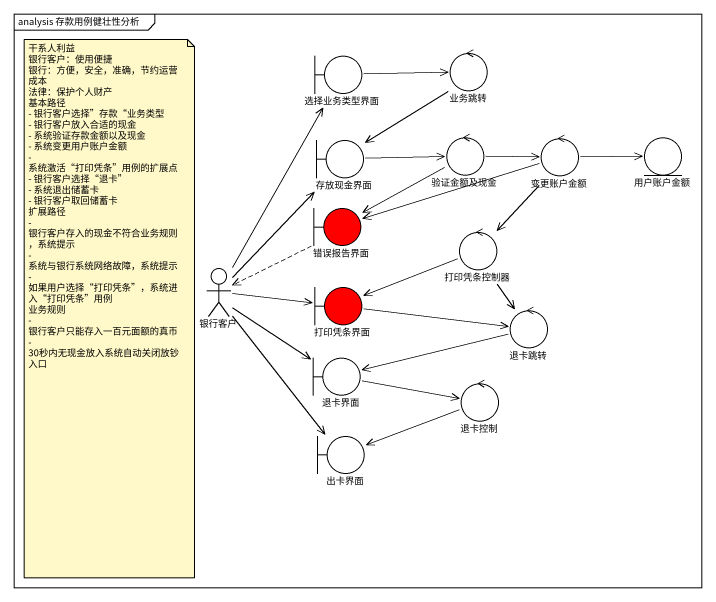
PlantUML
@startuml
mainframe analysis 存款用例健壮性分析
boundary 选择业务类型界面
control 业务跳转
control 验证金额及现金
control 变更账户金额
entity 用户账户金额
boundary 存放现金界面
boundary 错误报告界面 #FF0000
control 打印凭条控制器
actor 银行客户
boundary 打印凭条界面 #FF0000
control 退卡跳转
boundary 退卡界面
control 退卡控制
boundary 出卡界面
选择业务类型界面 -right-> 业务跳转
业务跳转 --> 存放现金界面
验证金额及现金 -right-> 变更账户金额
验证金额及现金 -left-> 错误报告界面
变更账户金额 -right-> 用户账户金额
变更账户金额 -left-> 错误报告界面
变更账户金额 --> 打印凭条控制器
存放现金界面 -right-> 验证金额及现金
错误报告界面 .left.> 银行客户
打印凭条控制器 -left-> 打印凭条界面
打印凭条控制器 --> 退卡跳转
银行客户 -up-> 选择业务类型界面
银行客户 -up-> 存放现金界面
银行客户 -right-> 打印凭条界面
银行客户 --> 退卡界面
银行客户 --> 出卡界面
打印凭条界面 -right-> 退卡跳转
退卡跳转 -left-> 退卡界面
退卡界面 -right-> 退卡控制
退卡控制 -left-> 出卡界面
note as N1
  干系人利益
  银行客户：使用便捷
  银行：方便，安全，准确，节约运营成本
  法律：保护个人财产
  基本路径
  - 银行客户选择”存款“业务类型
  - 银行客户放入合适的现金
  - 系统验证存款金额以及现金
  - 系统变更用户账户金额
  - 系统激活“打印凭条”用例的扩展点
  - 银行客户选择“退卡”
  - 系统退出储蓄卡
  - 银行客户取回储蓄卡
  扩展路径
  - 银行客户存入的现金不符合业务规则，系统提示
  - 系统与银行系统网络故障，系统提示
  - 如果用户选择“打印凭条”，系统进入“打印凭条”用例
  业务规则
  - 银行客户只能存入一百元面额的真币
  - 30秒内无现金放入系统自动关闭放钞入口
end note
@enduml
